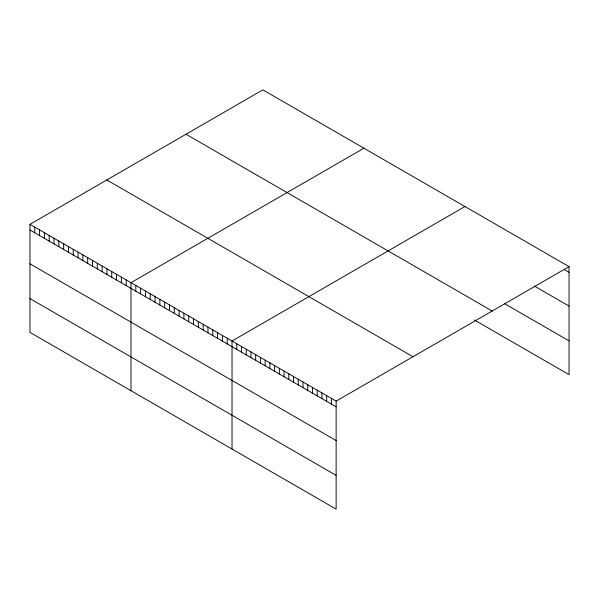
<?xml version="1.0" encoding="UTF-8"?>
<svg xmlns="http://www.w3.org/2000/svg" width="599" height="599" viewBox="0 0 599 599"><rect width="100%" height="100%" fill="white"/><g stroke="black" fill="none" stroke-linecap="round" stroke-linejoin="round"><path stroke-width="0.9" d="M29.95 224.348L336.129 401.113L336.129 509.135L29.95 332.363L29.95 224.348L262.871 89.865L569.05 266.637L569.05 374.652L474.415 320.016M363.915 148.2L130.986 282.683L130.986 390.698M464.951 206.535L232.023 341.011L232.023 449.033M336.129 401.113L569.05 266.637M564.318 269.58L569.05 272.313M534.353 286.052L569.05 306.089M504.38 303.543L569.05 340.883M186.012 134.243L492.183 311.016M106.817 179.97L412.988 356.734M29.95 230.023L336.129 406.796M29.95 263.8L336.129 440.565M29.95 298.594L336.129 475.359M331.397 398.38L331.397 404.063M326.665 395.654L326.665 401.33M321.933 392.922L321.933 398.597M317.2 390.189L317.2 395.864M312.468 387.456L312.468 393.131M307.736 384.723L307.736 390.398M303.004 381.99L303.004 387.673M298.272 379.257L298.272 384.94M293.54 376.531L293.54 382.207M288.808 373.798L288.808 379.474M284.076 371.066L284.076 376.741M279.344 368.333L279.344 374.008M274.612 365.6L274.612 371.275M269.879 362.867L269.879 368.55M265.147 360.134L265.147 365.817M260.415 357.401L260.415 363.084M255.683 354.675L255.683 360.351M250.951 351.942L250.951 357.618M246.219 349.21L246.219 354.885M241.487 346.477L241.487 352.152M236.755 343.744L236.755 349.427M227.216 338.233L227.216 343.916M222.401 335.455L222.401 341.138M217.594 332.677L217.594 338.36M212.78 329.899L212.78 335.582M207.973 327.121L207.973 332.804M203.158 324.344L203.158 330.027M198.344 321.566L198.344 327.249M193.537 318.788L193.537 324.471M188.722 316.01L188.722 321.693M183.915 313.232L183.915 318.915M179.101 310.454L179.101 316.137M174.287 307.676L174.287 313.359M169.48 304.898L169.48 310.582M164.665 302.121L164.665 307.804M159.858 299.343L159.858 305.026M155.044 296.565L155.044 302.248M150.237 293.787L150.237 299.47M145.422 291.009L145.422 296.692M140.608 288.231L140.608 293.914M135.801 285.461L135.801 291.136M126.179 279.905L126.179 285.581M121.365 277.127L121.365 282.803M116.55 274.349L116.55 280.025M111.743 271.572L111.743 277.247M106.929 268.794L106.929 274.469M102.122 266.016L102.122 271.691M97.308 263.238L97.308 268.914M92.501 260.46L92.501 266.136M87.686 257.682L87.686 263.358M82.872 254.904L82.872 260.58M78.065 252.127L78.065 257.802M73.25 249.349L73.25 255.024M68.443 246.571L68.443 252.246M63.629 243.793L63.629 249.469M58.814 241.015L58.814 246.691M54.007 238.237L54.007 243.913M49.193 235.459L49.193 241.135M44.386 232.682L44.386 238.357M39.571 229.904L39.571 235.579M34.764 227.126L34.764 232.801"/></g></svg>
